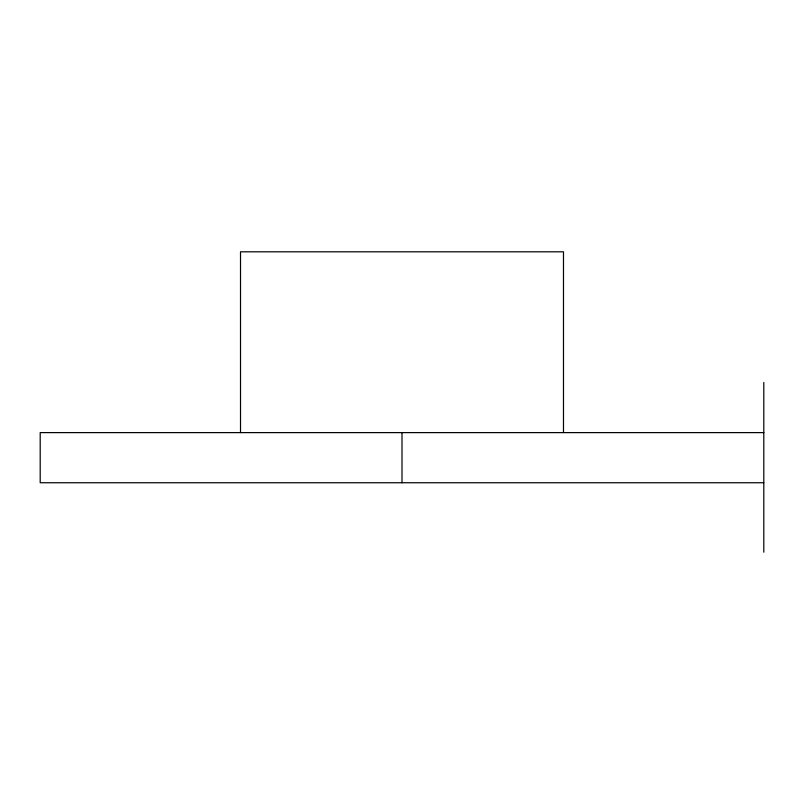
<?xml version="1.0" encoding="UTF-8"?>
<svg xmlns="http://www.w3.org/2000/svg" width="804" height="804" viewBox="0 0 804 804"><rect width="100%" height="100%" fill="white"/><g stroke="black" fill="none" stroke-linecap="round" stroke-linejoin="round"><path stroke-width="1.21" d="M763.8 432.612L40.2 432.612L40.2 482.742L763.8 482.742M763.8 382.483L763.8 552.187M563.483 432.612L563.483 251.813L240.517 251.813L240.517 432.612M402 432.612L402 482.742"/></g></svg>
